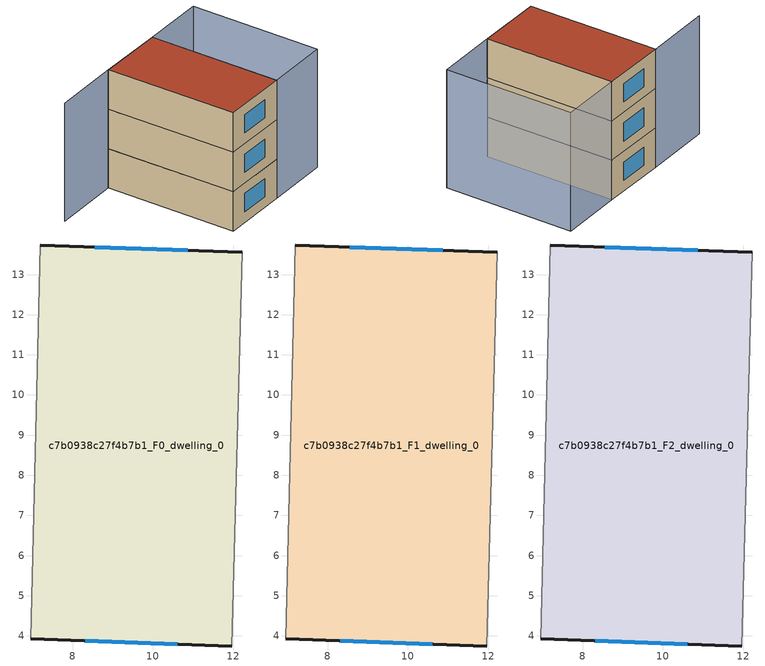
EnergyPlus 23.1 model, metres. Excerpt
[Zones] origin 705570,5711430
c7b0938c27f4b7b1_F0_dwelling_0
 floor ground (EU_floor_Construction): 12.23,13.55 11.96,3.75 6.95,3.92 7.2,13.74 z0
 wall outside (EU_wall_Construction): 12.23,13.55 7.2,13.74 / 6.95,3.92 11.96,3.75 z0:3
 wall adiabatic (EU_wall_Construction): 11.96,3.75 12.23,13.55 / 7.2,13.74 6.95,3.92 z0:3
 window (EU_Window_Construction): 10.87,13.6 8.56,13.68 / 8.31,3.88 10.61,3.8 z0.81:2.19
c7b0938c27f4b7b1_F1_dwelling_0
 floor to c7b0938c27f4b7b1_F0_dwelling_0 (EU_floor_Construction): 12.23,13.55 11.96,3.75 6.95,3.92 7.2,13.74 z3
 wall outside (EU_wall_Construction): 12.23,13.55 7.2,13.74 / 6.95,3.92 11.96,3.75 z3:6
 wall adiabatic (EU_wall_Construction): 11.96,3.75 12.23,13.55 / 7.2,13.74 6.95,3.92 z3:6
 window (EU_Window_Construction): 10.87,13.6 8.56,13.68 / 8.31,3.88 10.61,3.8 z3.81:5.19
c7b0938c27f4b7b1_F2_dwelling_0
 floor to c7b0938c27f4b7b1_F1_dwelling_0 (EU_floor_Construction): 12.23,13.55 11.96,3.75 6.95,3.92 7.2,13.74 z6
 wall outside (EU_wall_Construction): 12.23,13.55 7.2,13.74 / 6.95,3.92 11.96,3.75 z6:9
 wall adiabatic (EU_wall_Construction): 11.96,3.75 12.23,13.55 / 7.2,13.74 6.95,3.92 z6:9
 window (EU_Window_Construction): 10.87,13.6 8.56,13.68 / 8.31,3.88 10.61,3.8 z6.81:8.19
 roof outside (EU_roof_Construction): 11.96,3.75 12.23,13.55 7.2,13.74 6.95,3.92 z9
shading: 2.1,13.88 7.2,13.76 / 7.2,13.76 6.96,3.93 / 11.96,3.75 12.23,13.55 / 12.23,13.55 17,13.42 / 17,13.42 16.74,3.62 / 16.74,3.62 11.96,3.75 z0:9
[Building]
EU S2 Campaign: North Axis=0; Terrain=City; Solar Distribution=FullExterior
[Site:Location]
London: Latitude=51.5; Longitude=-0.5; Time Zone=0; Elevation=25
[SizingPeriod:WeatherFileDays]
AnnualSizingPeriod: Begin Month=1; Begin Day of Month=1; End Month=12; End Day of Month=31; Day of Week for Start Day=Monday; Use Weather File Daylight Saving Period=No; Use Weather File Rain and Snow Indicators=No
[MATERIAL]
EU_InternalMass_Material: Roughness=MediumRough; Thickness=0.1; Conductivity=1; Density=1800; Specific Heat=900; Thermal Absorptance=0.9; Solar Absorptance=0.7; Visible Absorptance=0.7
[MATERIAL:NOMASS] Roughness=MediumRough; Thermal Absorptance=0.9; Solar Absorptance=0.7; Visible Absorptance=0.7
Name | Thermal Resistance
EU_wall_NoMass | 0.727863
EU_roof_NoMass | 0.773354
EU_floor_NoMass | 1.79329
[WINDOWMATERIAL:SIMPLEGLAZINGSYSTEM]
EU_Window_SimpleGlazing: UFactor=2.58614; Solar Heat Gain Coefficient=0.76; Visible Transmittance=0.76
[CONSTRUCTION]
EU_wall_Construction: EU_wall_NoMass
EU_roof_Construction: EU_roof_NoMass
EU_floor_Construction: EU_floor_NoMass
EU_Window_Construction: EU_Window_SimpleGlazing
EU_InternalMass_Construction: EU_InternalMass_Material
[ZONE] Type=1; Multiplier=1; Ceiling Height=autocalculate; Volume=147.815; Floor Area=autocalculate; Part of Total Floor Area=Yes
c7b0938c27f4b7b1_F0_dwelling_0; c7b0938c27f4b7b1_F1_dwelling_0; c7b0938c27f4b7b1_F2_dwelling_0
[INTERNALMASS] Construction=EU_InternalMass_Construction; Surface Area=49.2717
Name | Zone or ZoneList
c7b0938c27f4b7b1_F0_dwelling_0_EU_InternalMass | c7b0938c27f4b7b1_F0_dwelling_0
c7b0938c27f4b7b1_F1_dwelling_0_EU_InternalMass | c7b0938c27f4b7b1_F1_dwelling_0
c7b0938c27f4b7b1_F2_dwelling_0_EU_InternalMass | c7b0938c27f4b7b1_F2_dwelling_0
[OTHEREQUIPMENT] Fuel Type=Electricity; Design Level Calculation Method=Watts/Area; Power per Zone Floor Area=1; Fraction Latent=0; Fraction Radiant=0; Fraction Lost=0; Carbon Dioxide Generation Rate=0; EndUse Subcategory=EU_Step8_InternalGains
Name | Zone or ZoneList or Space or SpaceList | Schedule
EU_Step8_InternalGain_c7b0938c27f4b7b1_F0_dwelling_0_f000 | c7b0938c27f4b7b1_F0_dwelling_0 | EU_Step8_GainSchedule_c7b0938c27f4b7b1_F0_dwelling_0_f000
EU_Step8_InternalGain_c7b0938c27f4b7b1_F1_dwelling_0_f000 | c7b0938c27f4b7b1_F1_dwelling_0 | EU_Step8_GainSchedule_c7b0938c27f4b7b1_F1_dwelling_0_f000
EU_Step8_InternalGain_c7b0938c27f4b7b1_F2_dwelling_0_f000 | c7b0938c27f4b7b1_F2_dwelling_0 | EU_Step8_GainSchedule_c7b0938c27f4b7b1_F2_dwelling_0_f000
[ZONEVENTILATION:DESIGNFLOWRATE] Schedule=EU_AlwaysOn; Design Flow Rate Calculation Method=AirChanges/Hour; Air Changes per Hour=0.484901; Ventilation Type=Natural; Fan Pressure Rise=0; Fan Total Efficiency=1; Constant Term Coefficient=1; Temperature Term Coefficient=0; Velocity Term Coefficient=0; Velocity Squared Term Coefficient=0; Minimum Indoor Temperature=-100; Maximum Indoor Temperature=100; Delta Temperature=-100; Minimum Outdoor Temperature=-100; Maximum Outdoor Temperature=100; Maximum Wind Speed=40
Name | Zone or ZoneList or Space or SpaceList
EU_ConstantAir_c7b0938c27f4b7b1_F0_dwelling_0 | c7b0938c27f4b7b1_F0_dwelling_0
EU_ConstantAir_c7b0938c27f4b7b1_F1_dwelling_0 | c7b0938c27f4b7b1_F1_dwelling_0
EU_ConstantAir_c7b0938c27f4b7b1_F2_dwelling_0 | c7b0938c27f4b7b1_F2_dwelling_0
[HVACTEMPLATE:THERMOSTAT] Constant Heating Setpoint=20; Constant Cooling Setpoint=50
EU_HeatOnly_c7b0938c27f4b7b1_F0_dwelling_0; EU_HeatOnly_c7b0938c27f4b7b1_F1_dwelling_0; EU_HeatOnly_c7b0938c27f4b7b1_F2_dwelling_0
[HVACTEMPLATE:ZONE:IDEALLOADSAIRSYSTEM] System Availability Schedule=EU_AlwaysOn; Maximum Heating Supply Air Temperature=50; Minimum Cooling Supply Air Temperature=13; Maximum Heating Supply Air Humidity Ratio=0.0156; Minimum Cooling Supply Air Humidity Ratio=0.0077; Heating Limit=NoLimit; Cooling Limit=NoLimit; Heating Availability Schedule=EU_AlwaysOn; Cooling Availability Schedule=EU_CoolingOff; Dehumidification Control Type=ConstantSensibleHeatRatio; Cooling Sensible Heat Ratio=0.7; Dehumidification Setpoint=60; Humidification Control Type=None; Humidification Setpoint=30; Outdoor Air Method=None; Outdoor Air Flow Rate per Person=0.00944; Outdoor Air Flow Rate per Zone Floor Area=0; Outdoor Air Flow Rate per Zone=0; Demand Controlled Ventilation Type=None; Outdoor Air Economizer Type=NoEconomizer; Heat Recovery Type=None; Sensible Heat Recovery Effectiveness=0.7; Latent Heat Recovery Effectiveness=0.65
Name | Template Thermostat
c7b0938c27f4b7b1_F0_dwelling_0 | EU_HeatOnly_c7b0938c27f4b7b1_F0_dwelling_0
c7b0938c27f4b7b1_F1_dwelling_0 | EU_HeatOnly_c7b0938c27f4b7b1_F1_dwelling_0
c7b0938c27f4b7b1_F2_dwelling_0 | EU_HeatOnly_c7b0938c27f4b7b1_F2_dwelling_0
[SIZING:ZONE] Zone Cooling Design Supply Air Temperature Input Method=SupplyAirTemperature; Zone Cooling Design Supply Air Temperature=13; Zone Heating Design Supply Air Temperature Input Method=SupplyAirTemperature; Zone Heating Design Supply Air Temperature=50; Zone Cooling Design Supply Air Humidity Ratio=0.008; Zone Heating Design Supply Air Humidity Ratio=0.008; Cooling Design Air Flow Method=DesignDay; Cooling Design Air Flow Rate=0; Cooling Minimum Air Flow per Zone Floor Area=0.000762; Cooling Minimum Air Flow=0; Cooling Minimum Air Flow Fraction=0.2; Heating Design Air Flow Method=DesignDay; Heating Design Air Flow Rate=0; Heating Maximum Air Flow per Zone Floor Area=0.002032; Heating Maximum Air Flow=0.141576; Heating Maximum Air Flow Fraction=0.3; Account for Dedicated Outdoor Air System=No; Dedicated Outdoor Air System Control Strategy=NeutralSupplyAir; Dedicated Outdoor Air Low Setpoint Temperature for Design=autosize; Dedicated Outdoor Air High Setpoint Temperature for Design=autosize; Zone Load Sizing Method=Sensible Load Only No Latent Load; Zone Latent Cooling Design Supply Air Humidity Ratio Input Method=HumidityRatioDifference; Zone Cooling Design Supply Air Humidity Ratio Difference=0.005; Zone Latent Heating Design Supply Air Humidity Ratio Input Method=HumidityRatioDifference; Zone Humidification Design Supply Air Humidity Ratio Difference=0.005
c7b0938c27f4b7b1_F0_dwelling_0; c7b0938c27f4b7b1_F1_dwelling_0; c7b0938c27f4b7b1_F2_dwelling_0
[SCHEDULE:CONSTANT]
Name | Hourly Value
EU_AlwaysOn | 1
EU_CoolingOff | 0
[SCHEDULE:FILE] Column Number=1; Rows to Skip at Top=0; Number of Hours of Data=8760; Column Separator=Comma; Interpolate to Timestep=No; Minutes per Item=60; Adjust Schedule for Daylight Savings=Yes
Name | File
EU_Step8_GainSchedule_c7b0938c27f4b7b1_F0_dwelling_0_f000 | ../../schedules/c7b0938c27f4b7b1/c7b0938c27f4b7b1_F0_dwelling_0_f000_gain.csv
EU_Step8_GainSchedule_c7b0938c27f4b7b1_F1_dwelling_0_f000 | ../../schedules/c7b0938c27f4b7b1/c7b0938c27f4b7b1_F1_dwelling_0_f000_gain.csv
EU_Step8_GainSchedule_c7b0938c27f4b7b1_F2_dwelling_0_f000 | ../../schedules/c7b0938c27f4b7b1/c7b0938c27f4b7b1_F2_dwelling_0_f000_gain.csv
